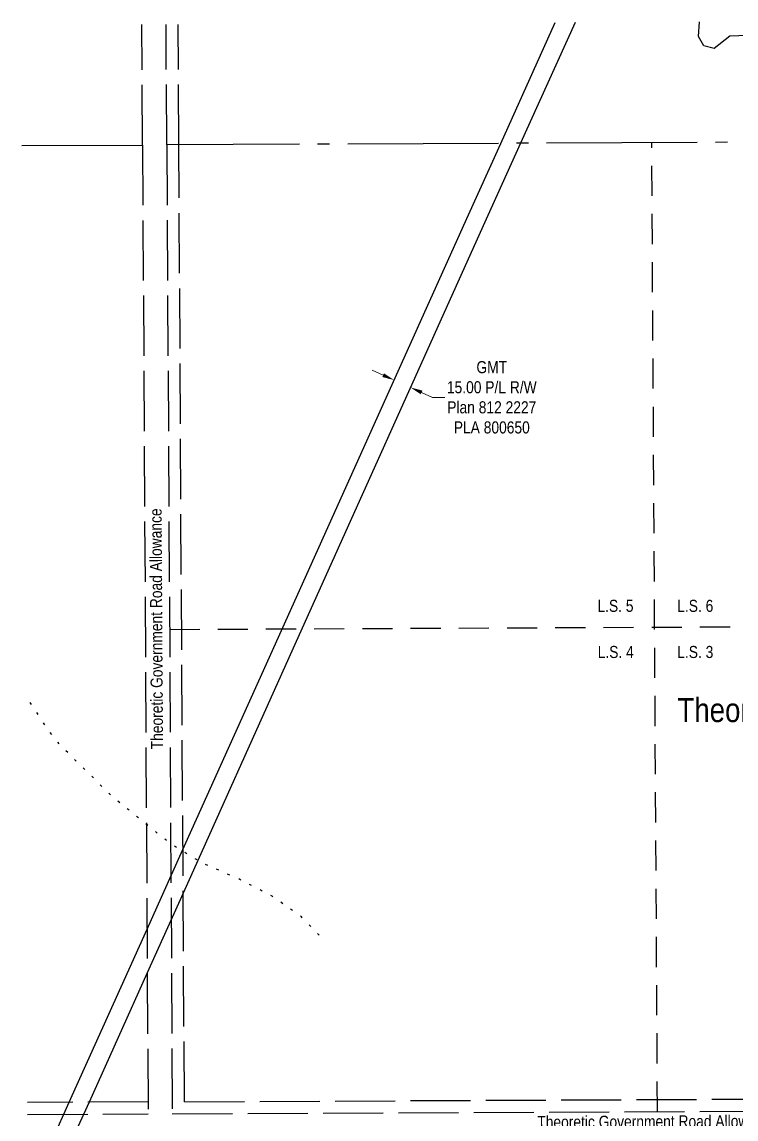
# Model space of a CAD drawing. Extents: x 523495 to 531391, y 6044967 to 6051115.
# Drawn here: x 525932 to 526524, y 6045887 to 6046798 of the extents above; entities that cross this region are included whole.
import ezdxf
from ezdxf.enums import TextEntityAlignment as Align

# ---------------------------------------------------------------- set-up
doc = ezdxf.new("R2010")
doc.units = 0
doc.header["$LTSCALE"] = 5
doc.header["$PDSIZE"] = 0.5
for name, pattern in [('foc-LSD', [8, 5, -3]), ('foc-QUARTERLINE', [33, 25, -3, 2, -3]), ('foc-UNSURVEYED', [12.5, 10, -2.5]), ('foc-WHEELTRACKS', [2, 0.4, -1.6])]:
    doc.linetypes.add(name, pattern=pattern)
doc.layers.get('Defpoints').update_dxf_attribs({"color": 9})
for name, color, linetype in [('C-SYMBOL', 7, 'Continuous'), ('F-RW', 190, 'Continuous'), ('L-QSEC', 8, 'foc-QUARTERLINE'), ('L-ROAD-T', 7, 'Continuous'), ('L-SECTION-LSD', 7, 'foc-LSD'), ('L-USEC', 7, 'foc-UNSURVEYED'), ('T-CREEK', 160, 'Continuous'), ('T-WATER-P3', 160, 'foc-WHEELTRACKS')]:
    doc.layers.add(name, color=color, linetype=linetype)
doc.layers.add('F-RW-T', color=190, linetype='Continuous', lineweight=9)
doc.styles.add('100L', font='ARIALN.TTF', dxfattribs={"height": 11})
doc.styles.add('175L', font='ARIALN.TTF', dxfattribs={"height": 20})
doc.styles.add('80CG', font='ARIALN.TTF', dxfattribs={"height": 10})
doc.styles.add('80L', font='ARIALN.TTF', dxfattribs={"height": 10})
doc.styles.add('foc-LtypeFont', font='ARIALN.TTF', dxfattribs={"height": 7.35})
doc.linetypes.add('foc-TOPO-flowdirection-NOLINE', pattern='A,0,[">",foc-LtypeFont,S=0.3,R=0,X=0,Y=-0.945],-20,[">",foc-LtypeFont,S=0.3,R=0,X=0,Y=-0.945],0', length=20)
doc.dimstyles.new('Compass 5 000', dxfattribs={"dimscale": 5, "dimtxt": 9, "dimasz": 2, "dimexe": 0.2, "dimexo": 0.0625, "dimgap": 0.5, "dimtad": 0, "dimtih": 1, "dimtoh": 1, "dimzin": 0, "dimdsep": 46, "dimtxsty": '80CG', "dimcen": 0.1, "dimse1": 1, "dimse2": 1, "dimclrd": 256, "dimclrt": 256, "dimaunit": 1, "dimadec": 4, "dimazin": 0, "dimtfac": 0.06, "dimtofl": 0, "dimtmove": 0, "dimatfit": 1, "dimfxl": 0.2, "dimtolj": 1, "dimtzin": 0, "dimlwd": -1, "dimarcsym": 0})

# ---------------------------------------------------------------- blocks, each defined once
blk = doc.blocks.new('*D373')
at = {"layer": 'Defpoints', "color": 0, "transparency": 16777216}
for p in [(526241.97, 6046504.05), (526254.12, 6046494.51), (526255.64, 6046497.9)]:
    blk.add_point(p, dxfattribs=at)
at = {"layer": 'F-RW-T', "transparency": 16777216}
for p, q in [((526231.32, 6046504.76), (526222.2, 6046508.86)), ((526263.24, 6046490.41), (526272.36, 6046486.31)), ((526272.36, 6046486.31), (526282.36, 6046486.31))]:
    blk.add_line(p, q, dxfattribs=at)
for points in [[(526232.01, 6046506.28), (526230.64, 6046503.24), (526240.44, 6046500.66)], [(526263.92, 6046491.93), (526262.56, 6046488.89), (526254.12, 6046494.51)]]:
    blk.add_solid(points, dxfattribs=at)
at = {"layer": 'F-RW-T', "transparency": 16777216, "insert": (526321.45, 6046486.31), "char_height": 10, "attachment_point": 5, "style": '80CG'}
blk.add_mtext('\\A1;GMT\\P15.00 P/L R/W\\PPlan 812 2227\\PPLA 800650', dxfattribs=at)

msp = doc.modelspace()

# ---------------------------------------------------------------- linework, layer by layer
at = {"layer": 'F-RW', "flags": 128}
for points in [[(525936.687, 6045825.409), (525957.24, 6045871.094), (525970.841, 6045901.323), (526035.422, 6046044.857), (526065.2, 6046111.039), (526139.514, 6046276.208), (526300.762, 6046634.795), (526328.881, 6046697.084), (526374.123, 6046797.311)], [(526390.607, 6046797.388), (526345.366, 6046697.161), (526314.43, 6046628.632), (526153.188, 6046270.058), (526065.408, 6046074.945), (526035.63, 6046008.758), (525987.335, 6045901.407), (525973.734, 6045871.178), (525936.896, 6045789.288)]]:
    msp.add_lwpolyline(points, dxfattribs=at)
at = {"layer": 'L-QSEC', "flags": 128}
for points in [[(525931.664, 6046695.211), (526031.663, 6046695.712)], [(526821.931, 6046699.4), (526051.783, 6046695.806)]]:
    msp.add_lwpolyline(points, dxfattribs=at)
at = {"layer": 'L-SECTION-LSD', "flags": 128}
for points in [[(526458.92, 6045893.543), (526454.189, 6046697.684)], [(526054.104, 6046293.769), (526858.99, 6046297.47)]]:
    msp.add_lwpolyline(points, dxfattribs=at)
at = {"layer": 'L-USEC', "flags": 128}
for points in [[(526031.663, 6046695.712), (526031.086, 6046795.71)], [(526051.783, 6046695.828), (526051.206, 6046795.804)], [(526061.823, 6046695.853), (526061.246, 6046795.851)], [(526031.663, 6046695.712), (526036.306, 6045891.618)], [(526051.783, 6046695.828), (526056.426, 6045891.709)], [(526066.408, 6045901.791), (526061.823, 6046695.853)], [(526036.248, 6045901.654), (525936.25, 6045901.153)], [(526066.408, 6045901.791), (526861.325, 6045905.414)], [(525936.308, 6045891.117), (526036.322, 6045891.618)], [(526056.426, 6045891.709), (526861.413, 6045895.378)]]:
    msp.add_lwpolyline(points, dxfattribs=at)
at = {"layer": 'T-CREEK', "flags": 128}
msp.add_lwpolyline([(526533.984, 6046786.755), (526518.969, 6046785.976), (526506.008, 6046775.804), (526497.251, 6046777.953), (526493.076, 6046785.837), (526493.707, 6046797.869)], dxfattribs=at)
at = {"layer": 'T-WATER-P3', "flags": 128}
msp.add_lwpolyline([(526178.167, 6046040.051), (526163.523, 6046055.161), (526139.262, 6046072.294), (526112.33, 6046086.261), (526080.724, 6046100.093), (526054.828, 6046115.912), (526006.89, 6046154.716), (525963.47, 6046197.594), (525953.467, 6046210.301), (525934.296, 6046239.396)], dxfattribs=at)

# ---------------------------------------------------------------- texts
at = {"layer": 'C-SYMBOL', "color": 3, "style": '175L'}
msp.add_text('Theor. S.W.1/4 Sec. 25-64-18-W.5M.', height=20, dxfattribs=at).set_placement((526664.576, 6046210.817), align=Align.BOTTOM_CENTER)
at = {"layer": 'L-ROAD-T', "style": '80L'}
for rotation, p in [(90.351624, (526043.118, 6046294.196)), (0.261134, (526459.175, 6045885.345))]:
    msp.add_text('Theoretic Government Road Allowance', height=10, rotation=rotation, dxfattribs=at).set_placement(p, align=Align.MIDDLE_CENTER)
at = {"layer": 'L-SECTION-LSD', "char_height": 10, "attachment_point": 1, "style": '100L', "bg_fill": 3, "box_fill_scale": 1.5, "bg_fill_color": 256, "bg_fill_transparency": 0}
for s, width, insert in [('\\pi1.7586;L.S. 5', 30.40114, (526407.344, 6046318.293)), ('L.S. 6', 30.48313, (526475.303, 6046318.293)), ('\\pi1.986;L.S. 4', 30.53989, (526407.344, 6046280.008)), ('L.S. 3', 30.37591, (526475.303, 6046280.008))]:
    msp.add_mtext_dynamic_manual_height_columns(s, width=width, gutter_width=55, heights=[0], dxfattribs=dict(at, insert=insert))

# ---------------------------------------------------------------- dimensions: what is measured, and where the dimension line sits
at = {"layer": 'F-RW-T'}
dim = msp.add_aligned_dim(p1=(526241.969, 6046504.05), p2=(526255.644, 6046497.901), distance=-3.718, text='GMT\\P15.00 P/L R/W\\PPlan 812 2227\\PPLA 800650', dimstyle='Compass 5 000', dxfattribs=at)
dim.commit()
dim.dimension.update_dxf_attribs({"geometry": '*D373', "text_midpoint": (526321.445, 6046486.308)})

# ---------------------------------------------------------------- next in the draw order: linework, layer by layer
at = {"layer": 'T-CREEK', "linetype": 'foc-TOPO-flowdirection-NOLINE', "flags": 128}
msp.add_lwpolyline([(527831.744, 6045780.075), (527826.915, 6045785.603), (527827.637, 6045810.684), (527825.703, 6045814.714), (527805.132, 6045836.23), (527779.294, 6045876.357), (527770.053, 6045888.092), (527761.114, 6045899.444), (527748.956, 6045909.404), (527734.066, 6045911.593), (527728.968, 6045910.735), (527711.105, 6045914.622), (527698.428, 6045922.768), (527681.08, 6045930.66), (527658.501, 6045948.902), (527645.758, 6045956.832), (527607.415, 6045962.877), (527577.564, 6045982.262), (527546.168, 6045992.266), (527534.339, 6046001.362), (527532.391, 6046019.658), (527532.514, 6046039.724), (527525.58, 6046055.274), (527520.254, 6046055.447), (527504.806, 6046049.489), (527490.918, 6046050.044), (527480.54, 6046053.857), (527462.004, 6046057.031), (527427.573, 6046046.706), (527408.905, 6046045.087), (527401.275, 6046049.538), (527389.748, 6046077.311), (527379.919, 6046088.652), (527370.673, 6046092.406), (527311.776, 6046108.921), (527290.936, 6046101.144), (527276.068, 6046102.609), (527257.141, 6046111.292), (527237.604, 6046115.793), (527210.562, 6046130.605), (527197.438, 6046135.703), (527173.884, 6046139.824), (527160.376, 6046146.413), (527148.788, 6046145.336), (527143.963, 6046141.851), (527134.256, 6046130.355), (527123.633, 6046126.362), (527117.497, 6046129.655), (527090.674, 6046136.142), (527081.864, 6046141.616), (527073.619, 6046154.156), (527071.516, 6046179.737), (527064.682, 6046191.358), (527055.445, 6046202.105), (527035.54, 6046205.773), (527026.024, 6046217.299), (527016.005, 6046235.179), (527002.911, 6046242.547), (526982.303, 6046242.513), (526952.629, 6046263.818), (526917.751, 6046285.711), (526904.415, 6046292.592), (526883.146, 6046298.681), (526869.557, 6046305.22), (526857.189, 6046320.428), (526842.79, 6046348.35), (526837.27, 6046362.391), (526839.013, 6046385.029), (526835.248, 6046399.672), (526812.081, 6046424.159), (526806.425, 6046438.638), (526800.844, 6046475.031), (526781.184, 6046540.905), (526776.716, 6046580.406), (526773.225, 6046596.966), (526762.958, 6046606.524), (526757.879, 6046607.591), (526710.939, 6046608.408), (526696.429, 6046612.275), (526683.04, 6046621.372), (526672.842, 6046631.83), (526664.119, 6046644.029), (526626.757, 6046695.983), (526597.893, 6046755.973), (526591.346, 6046773.984), (526578.479, 6046781.708), (526566.756, 6046782.366), (526561.397, 6046779.306), (526546.876, 6046775.466), (526533.984, 6046786.755), (526518.969, 6046785.976), (526506.008, 6046775.804), (526497.251, 6046777.953), (526493.076, 6046785.837), (526493.707, 6046797.869)], dxfattribs=at)

doc.saveas('drawing.dxf')
